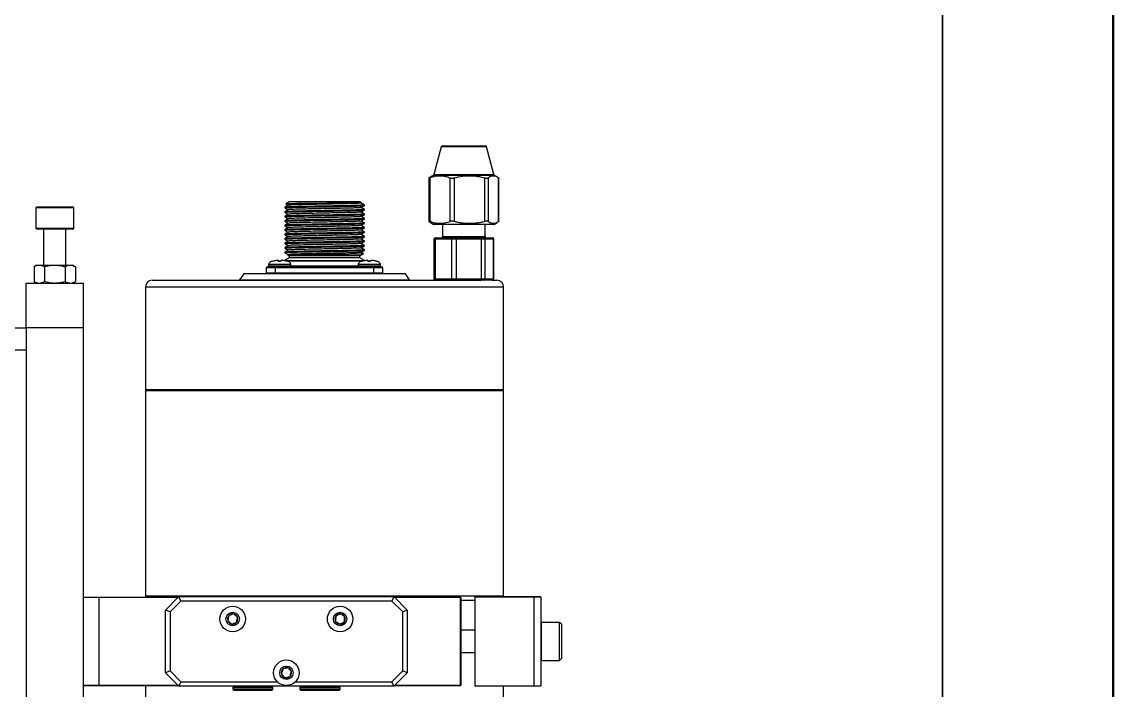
# Model space of a CAD drawing. Header units: millimetres. Extents: x 0 to 279, y 0 to 216.
# Drawn here: x 238.77 to 279.4, y 99.86 to 124.72 of the extents above; entities that cross this region are included whole.
import ezdxf

# ---------------------------------------------------------------- set-up
doc = ezdxf.new("R2010")
doc.units = ezdxf.units.MM
doc.layers.add('PAGE_BORDER', color=7, linetype='Continuous')

msp = doc.modelspace()

# ---------------------------------------------------------------- linework, layer by layer
at = {"color": 7, "linetype": 'Continuous', "lineweight": 50}
msp.add_line((279.4, 0), (279.4, 215.9), dxfattribs=at)
at = {"color": 7, "linetype": 'Continuous', "lineweight": 25}
for p, q in [((254.384, 120.067), (254.109, 119.041)), ((254.433, 120.104), (256.022, 120.104)), ((256.346, 119.041), (256.071, 120.067)), ((253.925, 118.908), (253.925, 117.299)), ((253.965, 118.918), (253.965, 117.29)), ((254.086, 119.01), (253.989, 118.955)), ((254.714, 117.29), (254.714, 118.918)), ((254.871, 118.918), (254.871, 117.29)), ((256.006, 117.29), (256.006, 118.918)), ((256.133, 118.918), (256.133, 117.29)), ((256.466, 118.955), (256.369, 119.01)), ((256.52, 117.29), (256.52, 118.918)), ((256.53, 117.299), (256.53, 118.908)), ((239.33, 117.837), (239.288, 117.795)), ((239.33, 117.837), (239.536, 117.837)), ((239.536, 117.837), (240.662, 117.837)), ((240.705, 117.795), (240.662, 117.837)), ((248.725, 118.021), (248.601, 117.949)), ((251.359, 118.021), (248.725, 118.021)), ((251.412, 117.99), (251.359, 118.021)), ((251.525, 117.885), (251.525, 117.925)), ((239.288, 117.795), (239.288, 117.047)), ((239.507, 117.795), (239.288, 117.795)), ((240.705, 117.795), (239.507, 117.795)), ((240.705, 117.047), (240.705, 117.795)), ((248.559, 117.822), (248.559, 117.802)), ((248.559, 117.655), (248.559, 117.635)), ((248.559, 117.489), (248.559, 117.469)), ((251.525, 117.719), (251.525, 117.739)), ((251.525, 117.552), (251.525, 117.572)), ((239.288, 117.047), (239.33, 117.004)), ((239.288, 117.047), (239.507, 117.047)), ((239.507, 117.047), (240.705, 117.047)), ((240.662, 117.004), (240.705, 117.047)), ((248.559, 117.322), (248.559, 117.302)), ((248.559, 117.155), (248.559, 117.135)), ((251.525, 117.385), (251.525, 117.405)), ((251.525, 117.219), (251.525, 117.239)), ((251.525, 117.052), (251.525, 117.072)), ((253.935, 117.29), (253.991, 117.254)), ((253.989, 117.254), (254.104, 117.187)), ((256.286, 117.187), (254.104, 117.187)), ((254.436, 117.187), (254.436, 116.737)), ((256.019, 116.737), (256.019, 117.187)), ((256.351, 117.187), (256.286, 117.187)), ((256.351, 117.187), (256.466, 117.254)), ((239.536, 117.004), (239.33, 117.004)), ((240.662, 117.004), (239.536, 117.004)), ((239.58, 117.004), (239.58, 115.671)), ((240.413, 115.671), (240.413, 117.004)), ((248.559, 116.989), (248.559, 116.969)), ((248.559, 116.822), (248.559, 116.802)), ((248.559, 116.655), (248.559, 116.635)), ((251.525, 116.885), (251.525, 116.905)), ((251.525, 116.719), (251.525, 116.739)), ((254.114, 116.637), (254.114, 115.154)), ((254.778, 116.637), (254.154, 116.637)), ((254.154, 116.637), (254.154, 115.154)), ((254.164, 116.687), (254.192, 116.687)), ((254.192, 116.687), (254.816, 116.687)), ((254.935, 116.637), (254.778, 116.637)), ((254.778, 115.154), (254.778, 116.637)), ((254.816, 116.687), (254.926, 116.687)), ((254.926, 116.687), (255.872, 116.687)), ((255.881, 116.637), (254.935, 116.637)), ((254.935, 116.637), (254.935, 115.154)), ((255.872, 116.687), (255.961, 116.687)), ((255.881, 115.154), (255.881, 116.637)), ((256.008, 116.637), (255.881, 116.637)), ((255.961, 116.687), (256.284, 116.687)), ((256.008, 116.637), (256.008, 115.154)), ((256.331, 116.637), (256.008, 116.637)), ((256.284, 116.687), (256.291, 116.687)), ((256.331, 115.154), (256.331, 116.637)), ((256.341, 115.154), (256.341, 116.637)), ((248.559, 116.489), (248.559, 116.469)), ((248.559, 116.322), (248.559, 116.302)), ((251.525, 116.552), (251.525, 116.572)), ((251.525, 116.385), (251.525, 116.405)), ((251.525, 116.219), (251.525, 116.239)), ((248.11, 115.82), (248.11, 115.82)), ((248.316, 115.82), (248.316, 115.853)), ((248.318, 115.82), (248.318, 115.853)), ((248.32, 115.82), (248.375, 115.821)), ((248.559, 116.155), (248.559, 116.117)), ((248.725, 115.937), (248.559, 115.841)), ((248.673, 116.051), (248.725, 116.021)), ((248.725, 116.021), (248.725, 115.937)), ((251.359, 116.021), (248.725, 116.021)), ((251.359, 115.937), (248.725, 115.937)), ((251.359, 116.021), (251.486, 116.094)), ((251.359, 115.937), (251.359, 116.021)), ((251.525, 115.841), (251.359, 115.937)), ((251.443, 115.82), (251.444, 115.82)), ((251.65, 115.82), (251.65, 115.853)), ((251.651, 115.82), (251.651, 115.853)), ((251.654, 115.82), (251.709, 115.821)), ((239.33, 115.671), (239.226, 115.611)), ((239.226, 115.611), (239.226, 115.064)), ((239.33, 115.671), (239.419, 115.671)), ((239.419, 115.671), (239.996, 115.671)), ((239.611, 115.611), (239.611, 115.064)), ((239.996, 115.671), (240.574, 115.671)), ((240.381, 115.611), (240.381, 115.064)), ((240.574, 115.671), (240.663, 115.671)), ((240.766, 115.611), (240.663, 115.671)), ((240.766, 115.611), (240.766, 115.064)), ((248.209, 115.571), (247.875, 115.571)), ((247.875, 115.387), (247.875, 115.571)), ((247.875, 115.387), (248.209, 115.387)), ((247.909, 115.604), (248.209, 115.604)), ((247.959, 115.696), (247.959, 115.637)), ((248.209, 115.571), (248.209, 115.604)), ((248.209, 115.604), (251.875, 115.604)), ((251.875, 115.571), (248.209, 115.571)), ((248.209, 115.387), (248.209, 115.571)), ((248.209, 115.387), (251.875, 115.387)), ((248.209, 115.354), (248.209, 115.387)), ((248.792, 115.637), (248.792, 115.696)), ((251.292, 115.696), (251.292, 115.637)), ((251.875, 115.571), (251.875, 115.604)), ((251.875, 115.604), (252.175, 115.604)), ((251.875, 115.387), (251.875, 115.571)), ((252.209, 115.571), (251.875, 115.571)), ((251.875, 115.387), (252.209, 115.387)), ((251.875, 115.354), (251.875, 115.387)), ((252.125, 115.637), (252.125, 115.696)), ((252.209, 115.387), (252.209, 115.571)), ((238.938, 115.004), (241.055, 115.004)), ((238.938, 113.337), (238.938, 115.004)), ((239.226, 115.064), (239.33, 115.004)), ((240.663, 115.004), (240.766, 115.064)), ((241.055, 115.004), (241.055, 113.337)), ((243.625, 115.104), (255.872, 115.104)), ((247.032, 115.34), (246.877, 115.118)), ((247.059, 115.354), (253.025, 115.354)), ((253.207, 115.118), (253.052, 115.34)), ((254.154, 115.154), (254.778, 115.154)), ((254.778, 115.154), (254.935, 115.154)), ((254.935, 115.154), (255.881, 115.154)), ((255.872, 115.104), (255.872, 115.104)), ((255.961, 115.104), (255.872, 115.104)), ((255.881, 115.154), (256.008, 115.154)), ((256.284, 115.104), (255.961, 115.104)), ((256.008, 115.154), (256.331, 115.154)), ((256.291, 115.104), (256.284, 115.104)), ((256.291, 115.104), (256.459, 115.104)), ((243.375, 114.854), (243.375, 111.046)), ((256.709, 111.046), (256.709, 114.854)), ((236.821, 113.337), (238.938, 113.337)), ((241.055, 113.337), (238.938, 113.337)), ((238.938, 113.337), (238.938, 88.194)), ((241.055, 113.337), (241.055, 88.194)), ((238.938, 112.504), (236.821, 112.504)), ((243.375, 111.046), (243.4, 111.021)), ((243.375, 111.046), (256.709, 111.046)), ((243.4, 111.021), (243.375, 110.996)), ((243.375, 110.996), (243.375, 103.354)), ((256.709, 110.996), (243.375, 110.996)), ((243.4, 111.021), (256.684, 111.021)), ((256.684, 111.021), (256.709, 111.046)), ((256.709, 110.996), (256.684, 111.021)), ((256.709, 103.354), (256.709, 110.996)), ((241.055, 103.304), (241.071, 103.321)), ((241.638, 103.304), (241.055, 103.304)), ((241.071, 103.321), (241.638, 103.321)), ((241.638, 103.321), (241.638, 103.304)), ((241.638, 103.321), (244.605, 103.321)), ((244.588, 103.304), (241.638, 103.304)), ((241.638, 103.304), (241.638, 100.037)), ((243.374, 103.354), (243.374, 103.321)), ((256.71, 103.354), (243.374, 103.354)), ((244.121, 102.837), (244.621, 103.337)), ((244.69, 103.171), (244.621, 103.337)), ((244.621, 103.337), (252.621, 103.337)), ((252.621, 103.337), (252.552, 103.171)), ((252.621, 103.337), (253.121, 102.837)), ((252.638, 103.321), (255.096, 103.321)), ((255.096, 103.304), (252.655, 103.304)), ((255.096, 103.321), (255.096, 103.304)), ((255.113, 103.304), (255.096, 103.321)), ((255.096, 100.037), (255.096, 103.304)), ((255.113, 103.304), (255.096, 103.304)), ((255.113, 103.304), (255.113, 100.037)), ((255.638, 103.321), (255.655, 103.337)), ((257.846, 103.321), (255.638, 103.321)), ((255.638, 103.321), (255.638, 100.021)), ((255.655, 103.337), (257.846, 103.337)), ((256.71, 103.337), (256.71, 103.354)), ((257.846, 103.321), (257.846, 103.337)), ((257.846, 103.337), (258.08, 103.337)), ((257.846, 100.021), (257.846, 103.321)), ((258.096, 103.321), (257.846, 103.321)), ((258.096, 103.321), (258.08, 103.337)), ((258.096, 103.321), (258.096, 100.021)), ((244.121, 100.504), (244.121, 102.837)), ((244.288, 102.768), (244.121, 102.837)), ((244.69, 103.171), (244.288, 102.768)), ((252.552, 103.171), (244.69, 103.171)), ((252.955, 102.768), (252.552, 103.171)), ((253.121, 102.837), (252.955, 102.768)), ((253.121, 102.837), (253.121, 100.504)), ((255.638, 103.187), (255.113, 103.187)), ((244.288, 102.768), (244.288, 100.573)), ((252.955, 100.573), (252.955, 102.768)), ((255.638, 102.087), (255.113, 102.087)), ((258.1, 102.379), (258.096, 102.375)), ((258.792, 102.379), (258.1, 102.379)), ((258.1, 102.379), (258.1, 100.962)), ((258.863, 102.308), (258.792, 102.379)), ((258.792, 100.962), (258.792, 102.379)), ((258.863, 102.308), (258.863, 101.033)), ((255.113, 101.254), (255.638, 101.254)), ((258.096, 100.967), (258.1, 100.962)), ((258.1, 100.962), (258.792, 100.962)), ((258.792, 100.962), (258.863, 101.033)), ((244.288, 100.573), (244.121, 100.504)), ((244.621, 100.004), (244.121, 100.504)), ((244.288, 100.573), (244.69, 100.171)), ((252.552, 100.171), (252.955, 100.573)), ((253.121, 100.504), (252.621, 100.004)), ((253.121, 100.504), (252.955, 100.573)), ((241.071, 100.021), (241.055, 100.037)), ((241.055, 100.037), (241.638, 100.037)), ((241.638, 100.021), (241.071, 100.021)), ((241.638, 100.037), (244.588, 100.037)), ((241.638, 100.037), (241.638, 100.021)), ((244.605, 100.021), (241.638, 100.021)), ((243.375, 100.021), (243.375, 86.654)), ((244.69, 100.171), (244.621, 100.004)), ((252.621, 100.004), (244.621, 100.004)), ((244.69, 100.171), (248.283, 100.171)), ((246.621, 99.956), (246.621, 99.898)), ((247.656, 100), (247.656, 100.004)), ((248.121, 99.898), (248.121, 99.956)), ((248.96, 100.171), (252.552, 100.171)), ((249.121, 99.956), (249.121, 99.898)), ((250.156, 100), (250.156, 100.004)), ((250.621, 99.898), (250.621, 99.956)), ((252.621, 100.004), (252.552, 100.171)), ((255.096, 100.021), (252.638, 100.021)), ((252.655, 100.037), (255.096, 100.037)), ((255.096, 100.037), (255.096, 100.021)), ((255.113, 100.037), (255.096, 100.021)), ((255.113, 100.037), (255.096, 100.037)), ((255.638, 100.021), (257.846, 100.021)), ((255.638, 100.021), (255.655, 100.004)), ((257.846, 100.004), (255.655, 100.004)), ((256.709, 86.671), (256.709, 100.004)), ((257.846, 100.021), (257.846, 100.004)), ((257.846, 100.021), (258.096, 100.021)), ((258.08, 100.004), (257.846, 100.004)), ((258.096, 100.021), (258.08, 100.004))]:
    msp.add_line(p, q, dxfattribs=at)
at = {"color": 8, "linetype": 'Continuous', "lineweight": 25}
for p, q in [((256.071, 120.067), (254.384, 120.067)), ((256.303, 119.01), (254.086, 119.01)), ((254.109, 119.041), (256.281, 119.041)), ((256.281, 119.041), (256.346, 119.041)), ((256.369, 119.01), (256.303, 119.01)), ((254.154, 116.637), (254.114, 116.637)), ((254.436, 116.737), (255.973, 116.737)), ((255.973, 116.737), (256.019, 116.737)), ((256.341, 116.637), (256.331, 116.637)), ((248.622, 115.841), (250.042, 115.841)), ((250.042, 115.812), (248.622, 115.812)), ((250.042, 115.841), (251.461, 115.841)), ((251.437, 115.812), (250.042, 115.812)), ((247.959, 115.637), (248.792, 115.637)), ((248.792, 115.637), (250.042, 115.637)), ((250.042, 115.637), (251.292, 115.637)), ((251.292, 115.637), (252.125, 115.637)), ((246.877, 115.118), (253.207, 115.118)), ((253.052, 115.34), (247.032, 115.34)), ((254.114, 115.154), (254.154, 115.154)), ((256.331, 115.154), (256.341, 115.154)), ((256.709, 114.854), (243.375, 114.854)), ((247.371, 99.956), (246.621, 99.956)), ((248.121, 99.956), (247.371, 99.956)), ((249.871, 99.956), (249.121, 99.956)), ((250.621, 99.956), (249.871, 99.956)), ((247.371, 99.898), (246.621, 99.898)), ((248.121, 99.898), (247.371, 99.898)), ((249.871, 99.898), (249.121, 99.898)), ((250.621, 99.898), (249.871, 99.898))]:
    msp.add_line(p, q, dxfattribs=at)
at = {"color": 7, "linetype": 'Continuous', "lineweight": 25}
for centre, radius in [((246.621, 102.504), 0.475), ((250.621, 102.504), 0.475), ((246.621, 102.504), 0.25), ((250.621, 102.504), 0.25), ((248.621, 100.504), 0.475), ((248.621, 100.504), 0.25)]:
    msp.add_circle(centre, radius, dxfattribs=at)
for centre, radius, start, end in [((254.433, 120.054), 0.05, 90, 165), ((256.022, 120.054), 0.05, 15, 90), ((254.061, 119.054), 0.05, 300, 345), ((256.394, 119.054), 0.05, 195, 240), ((254.164, 116.637), 0.05, 90, 180), ((254.199, 116.643), 0.0453, 98.7673, 186.6641), ((254.386, 116.737), 0.05, 270, 0), ((254.823, 116.643), 0.0453, 98.7673, 186.6641), ((254.859, 116.649), 0.0769, 350.951, 29.5441), ((255.806, 116.649), 0.0769, 350.951, 29.5441), ((255.96, 116.639), 0.0486, 358.3446, 88.243), ((256.069, 116.737), 0.05, 180, 270), ((256.282, 116.639), 0.0486, 358.3446, 88.243), ((256.291, 116.637), 0.05, 0, 90), ((247.909, 115.571), 0.0333, 90, 180), ((247.909, 115.387), 0.0333, 180, 270), ((247.992, 115.637), 0.0333, 180, 270), ((248.759, 115.637), 0.0333, 270, 0), ((251.325, 115.637), 0.0333, 180, 270), ((252.092, 115.637), 0.0333, 270, 0), ((252.175, 115.571), 0.0333, 0, 90), ((252.175, 115.387), 0.0333, 270, 0), ((243.625, 114.854), 0.25, 90, 180), ((246.85, 115.137), 0.0333, 270, 325), ((247.059, 115.321), 0.0333, 90, 145), ((253.025, 115.321), 0.0333, 35, 90), ((253.234, 115.137), 0.0333, 215, 270), ((254.164, 115.154), 0.05, 180, 270), ((254.199, 115.149), 0.0453, 173.3359, 261.2327), ((254.823, 115.149), 0.0453, 173.3359, 261.2327), ((254.859, 115.142), 0.0769, 330.4559, 9.049), ((255.806, 115.142), 0.0769, 330.4559, 9.049), ((255.96, 115.153), 0.0486, 271.757, 1.6554), ((256.282, 115.153), 0.0486, 271.757, 1.6554), ((256.291, 115.154), 0.05, 270, 0), ((256.459, 114.854), 0.25, 0, 90), ((246.621, 102.504), 0.192, 139.5814, 199.5814), ((246.621, 102.504), 0.192, 199.5814, 259.5814), ((246.621, 102.504), 0.192, 79.5814, 139.5814), ((246.621, 102.504), 0.192, 19.5814, 79.5814), ((246.621, 102.504), 0.192, 319.5814, 19.5814), ((250.621, 102.504), 0.192, 148.7043, 208.7043), ((250.621, 102.504), 0.192, 208.7043, 268.7043), ((250.621, 102.504), 0.192, 88.7043, 148.7043), ((250.621, 102.504), 0.192, 268.7043, 328.7043), ((250.621, 102.504), 0.192, 28.7043, 88.7043), ((250.621, 102.504), 0.192, 328.7043, 28.7043), ((246.621, 102.504), 0.192, 259.5814, 319.5814), ((248.621, 100.504), 0.192, 132.266, 192.266), ((248.621, 100.504), 0.192, 192.266, 252.266), ((248.621, 100.504), 0.192, 72.266, 132.266), ((248.621, 100.504), 0.192, 252.266, 312.266), ((248.621, 100.504), 0.192, 12.266, 72.266), ((248.621, 100.504), 0.192, 312.266, 12.266), ((246.663, 99.956), 0.0417, 90, 180), ((248.08, 99.956), 0.0417, 0, 90), ((249.163, 99.956), 0.0417, 90, 180), ((250.58, 99.956), 0.0417, 0, 90), ((246.663, 99.898), 0.0417, 180, 270), ((248.08, 99.898), 0.0417, 270, 0), ((249.163, 99.898), 0.0417, 180, 270), ((250.58, 99.898), 0.0417, 270, 0)]:
    msp.add_arc(centre, radius, start, end, dxfattribs=at)
for points, knots in [([(253.935, 118.918), (253.931, 118.914), (253.922, 118.907), (253.929, 118.906), (253.946, 118.911), (253.96, 118.916), (253.965, 118.918)], [0, 0, 0, 0, 0.293122, 0.586708, 0.872149, 1, 1, 1, 1]), ([(253.991, 118.955), (253.984, 118.951), (253.965, 118.94), (253.946, 118.926), (253.935, 118.918)], [0, 0, 0, 0, 0.400469, 1, 1, 1, 1]), ([(253.965, 118.918), (253.998, 118.93), (254.064, 118.955), (254.164, 118.98), (254.267, 118.995), (254.364, 118.997), (254.456, 118.989), (254.543, 118.973), (254.628, 118.95), (254.685, 118.929), (254.714, 118.918)], [0, 0, 0, 0, 0.1337907, 0.2680476, 0.4041181, 0.5409812, 0.6547168, 0.7689082, 0.8842959, 1, 1, 1, 1]), ([(254.714, 118.918), (254.719, 118.916), (254.731, 118.912), (254.751, 118.908), (254.774, 118.906), (254.799, 118.907), (254.824, 118.909), (254.848, 118.912), (254.863, 118.916), (254.871, 118.918)], [0, 0, 0, 0, 0.144611, 0.293223, 0.437895, 0.587008, 0.727792, 0.872544, 1, 1, 1, 1]), ([(254.871, 118.918), (254.971, 118.941), (255.173, 118.987), (255.469, 119.002), (255.749, 118.978), (255.92, 118.938), (256.006, 118.918)], [0, 0, 0, 0, 0.268062, 0.540933, 0.7688651, 1, 1, 1, 1]), ([(256.006, 118.918), (256.023, 118.914), (256.055, 118.907), (256.097, 118.906), (256.122, 118.911), (256.13, 118.916), (256.133, 118.918)], [0, 0, 0, 0, 0.293122, 0.586708, 0.872149, 1, 1, 1, 1]), ([(256.133, 118.918), (256.155, 118.934), (256.2, 118.965), (256.284, 118.998), (256.385, 118.998), (256.469, 118.956), (256.513, 118.923), (256.52, 118.918)], [0, 0, 0, 0, 0.1756211, 0.3523901, 0.6455272, 0.9465804, 1, 1, 1, 1]), ([(256.52, 118.918), (256.526, 118.914), (256.532, 118.909), (256.529, 118.908), (256.529, 118.908)], [0, 0, 0, 0, 0.8946671, 1, 1, 1, 1]), ([(248.686, 117.896), (248.665, 117.884), (248.623, 117.859), (248.581, 117.835), (248.559, 117.823)], [0, 0, 0, 0, 0.499986, 1, 1, 1, 1]), ([(248.566, 117.802), (248.573, 117.804), (248.589, 117.809), (248.779, 117.817), (249.084, 117.825), (249.48, 117.834), (249.928, 117.842), (250.388, 117.85), (250.813, 117.858), (251.17, 117.866), (251.413, 117.874), (251.53, 117.881), (251.514, 117.884), (251.51, 117.885)], [0, 0, 0, 0, 0.08495, 0.18365, 0.280191, 0.378421, 0.476466, 0.573133, 0.671855, 0.768602, 0.866543, 0.964855, 1, 1, 1, 1]), ([(251.51, 117.905), (251.51, 117.904), (251.512, 117.899), (251.359, 117.892), (251.082, 117.884), (250.702, 117.876), (250.263, 117.867), (249.802, 117.86), (249.365, 117.851), (248.989, 117.843), (248.717, 117.835), (248.569, 117.828), (248.573, 117.824), (248.575, 117.822)], [0, 0, 0, 0, 0.061977, 0.160647, 0.257696, 0.355277, 0.453783, 0.550202, 0.64876, 0.74621, 0.843384, 0.942025, 1, 1, 1, 1]), ([(251.411, 117.988), (251.413, 117.988), (251.419, 117.987), (251.393, 117.985), (251.331, 117.983), (251.229, 117.981), (251.094, 117.979), (250.929, 117.977), (250.737, 117.974), (250.526, 117.972), (250.299, 117.97), (250.064, 117.968), (249.827, 117.965), (249.595, 117.963), (249.373, 117.961), (249.17, 117.959), (248.99, 117.957), (248.839, 117.954), (248.72, 117.952), (248.64, 117.95), (248.6, 117.948), (248.602, 117.947), (248.602, 117.947)], [0, 0, 0, 0, 0.0140658, 0.0667484, 0.1183953, 0.1715248, 0.223423, 0.2768208, 0.3289115, 0.3824836, 0.4350596, 0.4891603, 0.5417331, 0.5957917, 0.6490135, 0.7037768, 0.7570303, 0.8118064, 0.8654678, 0.9206691, 0.9746002, 1, 1, 1, 1]), ([(248.601, 117.944), (248.608, 117.94), (248.636, 117.924), (248.664, 117.907), (248.685, 117.895)], [0, 0, 0, 0, 0.264498, 1, 1, 1, 1]), ([(251.386, 117.979), (251.387, 117.978), (251.39, 117.973), (251.246, 117.965), (250.992, 117.957), (250.645, 117.949), (250.243, 117.941), (249.821, 117.933), (249.422, 117.924), (249.078, 117.916), (248.83, 117.908), (248.698, 117.901), (248.701, 117.897), (248.702, 117.896)], [0, 0, 0, 0, 0.072626, 0.171286, 0.268324, 0.365895, 0.464391, 0.560799, 0.659347, 0.756786, 0.85395, 0.952581, 1, 1, 1, 1]), ([(251.525, 117.906), (251.504, 117.918), (251.461, 117.943), (251.419, 117.967), (251.398, 117.979)], [0, 0, 0, 0, 0.500014, 1, 1, 1, 1]), ([(251.398, 117.811), (251.419, 117.823), (251.461, 117.848), (251.504, 117.872), (251.525, 117.885)], [0, 0, 0, 0, 0.499987, 1, 1, 1, 1]), ([(248.559, 117.801), (248.581, 117.789), (248.622, 117.765), (248.664, 117.741), (248.685, 117.729)], [0, 0, 0, 0, 0.505651, 1, 1, 1, 1]), ([(248.686, 117.729), (248.665, 117.717), (248.623, 117.693), (248.581, 117.668), (248.559, 117.656)], [0, 0, 0, 0, 0.499986, 1, 1, 1, 1]), ([(248.559, 117.635), (248.581, 117.622), (248.622, 117.598), (248.664, 117.574), (248.685, 117.562)], [0, 0, 0, 0, 0.505651, 1, 1, 1, 1]), ([(248.686, 117.563), (248.665, 117.551), (248.623, 117.526), (248.581, 117.502), (248.559, 117.489)], [0, 0, 0, 0, 0.4999855, 1, 1, 1, 1]), ([(248.559, 117.468), (248.581, 117.456), (248.622, 117.431), (248.664, 117.407), (248.685, 117.395)], [0, 0, 0, 0, 0.505651, 1, 1, 1, 1]), ([(248.566, 117.635), (248.573, 117.638), (248.589, 117.643), (248.779, 117.651), (249.084, 117.658), (249.48, 117.667), (249.928, 117.675), (250.388, 117.683), (250.813, 117.691), (251.17, 117.699), (251.413, 117.707), (251.53, 117.714), (251.514, 117.718), (251.51, 117.719)], [0, 0, 0, 0, 0.08495, 0.18365, 0.280191, 0.378421, 0.476466, 0.573133, 0.671855, 0.768602, 0.866543, 0.964855, 1, 1, 1, 1]), ([(248.566, 117.469), (248.573, 117.471), (248.589, 117.476), (248.779, 117.484), (249.084, 117.492), (249.48, 117.5), (249.928, 117.508), (250.388, 117.516), (250.813, 117.525), (251.17, 117.533), (251.413, 117.541), (251.53, 117.547), (251.514, 117.551), (251.51, 117.552)], [0, 0, 0, 0, 0.08495, 0.18365, 0.280191, 0.378421, 0.476466, 0.573133, 0.671855, 0.768602, 0.866543, 0.964855, 1, 1, 1, 1]), ([(251.51, 117.739), (251.51, 117.737), (251.512, 117.733), (251.359, 117.725), (251.082, 117.717), (250.702, 117.709), (250.263, 117.701), (249.802, 117.693), (249.365, 117.685), (248.989, 117.676), (248.717, 117.669), (248.569, 117.661), (248.573, 117.657), (248.575, 117.655)], [0, 0, 0, 0, 0.061977, 0.160647, 0.257696, 0.355277, 0.453783, 0.550202, 0.64876, 0.74621, 0.843384, 0.942025, 1, 1, 1, 1]), ([(251.51, 117.572), (251.51, 117.57), (251.512, 117.566), (251.359, 117.559), (251.082, 117.551), (250.702, 117.543), (250.263, 117.534), (249.802, 117.526), (249.365, 117.518), (248.989, 117.51), (248.717, 117.502), (248.569, 117.494), (248.573, 117.49), (248.575, 117.489)], [0, 0, 0, 0, 0.061977, 0.160647, 0.257696, 0.355277, 0.453783, 0.550202, 0.64876, 0.74621, 0.843384, 0.942025, 1, 1, 1, 1]), ([(251.382, 117.811), (251.382, 117.81), (251.383, 117.806), (251.245, 117.798), (250.992, 117.791), (250.645, 117.782), (250.243, 117.774), (249.821, 117.766), (249.422, 117.758), (249.078, 117.75), (248.83, 117.742), (248.698, 117.735), (248.701, 117.731), (248.702, 117.73)], [0, 0, 0, 0, 0.053131, 0.153865, 0.252943, 0.352565, 0.453131, 0.551567, 0.652186, 0.751674, 0.85088, 0.951584, 1, 1, 1, 1]), ([(251.382, 117.644), (251.382, 117.643), (251.383, 117.639), (251.245, 117.632), (250.992, 117.624), (250.645, 117.616), (250.243, 117.607), (249.821, 117.6), (249.422, 117.591), (249.078, 117.583), (248.83, 117.575), (248.698, 117.568), (248.701, 117.564), (248.702, 117.563)], [0, 0, 0, 0, 0.053131, 0.153865, 0.252943, 0.352565, 0.453131, 0.551567, 0.652186, 0.751674, 0.85088, 0.951584, 1, 1, 1, 1]), ([(251.382, 117.478), (251.382, 117.476), (251.383, 117.472), (251.245, 117.465), (250.992, 117.457), (250.645, 117.449), (250.243, 117.441), (249.821, 117.433), (249.422, 117.424), (249.078, 117.416), (248.83, 117.408), (248.698, 117.401), (248.701, 117.397), (248.702, 117.396)], [0, 0, 0, 0, 0.053131, 0.153865, 0.252943, 0.352565, 0.453131, 0.551567, 0.652186, 0.751674, 0.85088, 0.951584, 1, 1, 1, 1]), ([(251.398, 117.645), (251.419, 117.657), (251.461, 117.681), (251.504, 117.706), (251.525, 117.718)], [0, 0, 0, 0, 0.499987, 1, 1, 1, 1]), ([(251.398, 117.478), (251.419, 117.49), (251.461, 117.515), (251.504, 117.539), (251.525, 117.551)], [0, 0, 0, 0, 0.499987, 1, 1, 1, 1]), ([(251.525, 117.739), (251.504, 117.752), (251.462, 117.776), (251.42, 117.8), (251.399, 117.812)], [0, 0, 0, 0, 0.505638, 1, 1, 1, 1]), ([(251.525, 117.573), (251.504, 117.585), (251.462, 117.609), (251.42, 117.633), (251.399, 117.645)], [0, 0, 0, 0, 0.505638, 1, 1, 1, 1]), ([(251.525, 117.406), (251.504, 117.418), (251.462, 117.443), (251.42, 117.467), (251.399, 117.479)], [0, 0, 0, 0, 0.505638, 1, 1, 1, 1]), ([(248.686, 117.396), (248.665, 117.384), (248.623, 117.359), (248.581, 117.335), (248.559, 117.323)], [0, 0, 0, 0, 0.499986, 1, 1, 1, 1]), ([(248.559, 117.301), (248.581, 117.289), (248.622, 117.265), (248.664, 117.241), (248.685, 117.229)], [0, 0, 0, 0, 0.5056507, 1, 1, 1, 1]), ([(248.686, 117.229), (248.665, 117.217), (248.623, 117.193), (248.581, 117.168), (248.559, 117.156)], [0, 0, 0, 0, 0.4999855, 1, 1, 1, 1]), ([(248.559, 117.135), (248.581, 117.122), (248.622, 117.098), (248.664, 117.074), (248.685, 117.062)], [0, 0, 0, 0, 0.505651, 1, 1, 1, 1]), ([(248.686, 117.063), (248.665, 117.051), (248.623, 117.026), (248.581, 117.002), (248.559, 116.989)], [0, 0, 0, 0, 0.4999855, 1, 1, 1, 1]), ([(248.566, 117.302), (248.573, 117.304), (248.589, 117.309), (248.779, 117.317), (249.084, 117.325), (249.48, 117.334), (249.928, 117.342), (250.388, 117.35), (250.813, 117.358), (251.17, 117.366), (251.413, 117.374), (251.53, 117.381), (251.514, 117.384), (251.51, 117.385)], [0, 0, 0, 0, 0.0849505, 0.1836503, 0.2801911, 0.378421, 0.4764656, 0.5731327, 0.6718549, 0.7686022, 0.8665434, 0.964855, 1, 1, 1, 1]), ([(248.566, 117.135), (248.573, 117.138), (248.589, 117.143), (248.779, 117.151), (249.084, 117.158), (249.48, 117.167), (249.928, 117.175), (250.388, 117.183), (250.813, 117.191), (251.17, 117.199), (251.413, 117.207), (251.53, 117.214), (251.514, 117.218), (251.51, 117.219)], [0, 0, 0, 0, 0.08495, 0.18365, 0.280191, 0.378421, 0.476466, 0.573133, 0.671855, 0.768602, 0.866543, 0.964855, 1, 1, 1, 1]), ([(248.566, 116.969), (248.573, 116.971), (248.589, 116.976), (248.779, 116.984), (249.084, 116.992), (249.48, 117), (249.928, 117.008), (250.388, 117.016), (250.813, 117.025), (251.17, 117.033), (251.413, 117.041), (251.53, 117.047), (251.514, 117.051), (251.51, 117.052)], [0, 0, 0, 0, 0.08495, 0.18365, 0.280191, 0.378421, 0.476466, 0.573133, 0.671855, 0.768602, 0.866543, 0.964855, 1, 1, 1, 1]), ([(251.51, 117.405), (251.51, 117.404), (251.512, 117.399), (251.359, 117.392), (251.082, 117.384), (250.702, 117.376), (250.263, 117.367), (249.802, 117.36), (249.365, 117.351), (248.989, 117.343), (248.717, 117.335), (248.569, 117.328), (248.573, 117.324), (248.575, 117.322)], [0, 0, 0, 0, 0.061977, 0.160647, 0.257696, 0.355277, 0.453783, 0.550202, 0.64876, 0.74621, 0.843384, 0.942025, 1, 1, 1, 1]), ([(251.51, 117.239), (251.51, 117.237), (251.512, 117.233), (251.359, 117.225), (251.082, 117.217), (250.702, 117.209), (250.263, 117.201), (249.802, 117.193), (249.365, 117.185), (248.989, 117.176), (248.717, 117.169), (248.569, 117.161), (248.573, 117.157), (248.575, 117.155)], [0, 0, 0, 0, 0.061977, 0.160647, 0.257696, 0.355277, 0.453783, 0.550202, 0.64876, 0.74621, 0.843384, 0.942025, 1, 1, 1, 1]), ([(251.51, 117.072), (251.51, 117.07), (251.512, 117.066), (251.359, 117.059), (251.082, 117.051), (250.702, 117.043), (250.263, 117.034), (249.802, 117.026), (249.365, 117.018), (248.989, 117.01), (248.717, 117.002), (248.569, 116.994), (248.573, 116.99), (248.575, 116.989)], [0, 0, 0, 0, 0.061977, 0.160647, 0.257696, 0.355277, 0.453783, 0.550202, 0.64876, 0.74621, 0.843384, 0.942025, 1, 1, 1, 1]), ([(251.382, 117.311), (251.382, 117.31), (251.383, 117.306), (251.245, 117.298), (250.992, 117.291), (250.645, 117.282), (250.243, 117.274), (249.821, 117.266), (249.422, 117.258), (249.078, 117.25), (248.83, 117.242), (248.698, 117.235), (248.701, 117.231), (248.702, 117.23)], [0, 0, 0, 0, 0.053131, 0.153865, 0.252943, 0.352565, 0.453131, 0.551567, 0.652186, 0.751674, 0.85088, 0.951584, 1, 1, 1, 1]), ([(251.382, 117.144), (251.382, 117.143), (251.383, 117.139), (251.245, 117.132), (250.992, 117.124), (250.645, 117.116), (250.243, 117.107), (249.821, 117.1), (249.422, 117.091), (249.078, 117.083), (248.83, 117.075), (248.698, 117.068), (248.701, 117.064), (248.702, 117.063)], [0, 0, 0, 0, 0.053131, 0.153865, 0.252943, 0.352565, 0.453131, 0.551567, 0.652186, 0.751674, 0.85088, 0.951584, 1, 1, 1, 1]), ([(251.398, 117.311), (251.419, 117.323), (251.461, 117.348), (251.504, 117.372), (251.525, 117.385)], [0, 0, 0, 0, 0.499987, 1, 1, 1, 1]), ([(251.398, 117.145), (251.419, 117.157), (251.461, 117.181), (251.504, 117.206), (251.525, 117.218)], [0, 0, 0, 0, 0.499987, 1, 1, 1, 1]), ([(251.398, 116.978), (251.419, 116.99), (251.461, 117.015), (251.504, 117.039), (251.525, 117.051)], [0, 0, 0, 0, 0.499987, 1, 1, 1, 1]), ([(251.525, 117.239), (251.504, 117.252), (251.462, 117.276), (251.42, 117.3), (251.399, 117.312)], [0, 0, 0, 0, 0.505638, 1, 1, 1, 1]), ([(251.525, 117.073), (251.504, 117.085), (251.462, 117.109), (251.42, 117.133), (251.399, 117.145)], [0, 0, 0, 0, 0.505638, 1, 1, 1, 1]), ([(253.965, 117.29), (253.955, 117.294), (253.935, 117.301), (253.923, 117.302), (253.926, 117.298), (253.933, 117.292), (253.935, 117.29)], [0, 0, 0, 0, 0.293122, 0.586708, 0.872149, 1, 1, 1, 1]), ([(254.714, 117.29), (254.647, 117.267), (254.514, 117.221), (254.319, 117.206), (254.135, 117.23), (254.022, 117.27), (253.965, 117.29)], [0, 0, 0, 0, 0.268062, 0.540933, 0.768865, 1, 1, 1, 1]), ([(254.871, 117.29), (254.854, 117.294), (254.82, 117.301), (254.77, 117.302), (254.734, 117.298), (254.719, 117.292), (254.714, 117.29)], [0, 0, 0, 0, 0.293122, 0.586708, 0.872149, 1, 1, 1, 1]), ([(256.006, 117.29), (255.956, 117.278), (255.857, 117.254), (255.704, 117.228), (255.548, 117.213), (255.4, 117.211), (255.261, 117.219), (255.13, 117.235), (255, 117.258), (254.914, 117.28), (254.871, 117.29)], [0, 0, 0, 0, 0.133791, 0.268048, 0.404118, 0.540981, 0.654717, 0.768908, 0.884296, 1, 1, 1, 1]), ([(256.133, 117.29), (256.126, 117.294), (256.112, 117.301), (256.074, 117.302), (256.036, 117.298), (256.013, 117.292), (256.006, 117.29)], [0, 0, 0, 0, 0.293122, 0.586708, 0.872149, 1, 1, 1, 1]), ([(256.52, 117.29), (256.513, 117.285), (256.488, 117.266), (256.444, 117.24), (256.396, 117.221), (256.357, 117.214), (256.328, 117.212), (256.298, 117.213), (256.267, 117.219), (256.235, 117.23), (256.201, 117.246), (256.167, 117.266), (256.144, 117.282), (256.133, 117.29)], [0, 0, 0, 0, 0.053387, 0.199802, 0.346927, 0.421786, 0.496781, 0.572193, 0.647747, 0.735395, 0.823228, 0.911549, 1, 1, 1, 1]), ([(256.528, 117.299), (256.528, 117.298), (256.528, 117.297), (256.522, 117.292), (256.52, 117.29)], [0, 0, 0, 0, 0.610371, 1, 1, 1, 1]), ([(248.559, 116.968), (248.581, 116.956), (248.622, 116.931), (248.664, 116.907), (248.685, 116.895)], [0, 0, 0, 0, 0.5056507, 1, 1, 1, 1]), ([(248.686, 116.896), (248.665, 116.884), (248.623, 116.859), (248.581, 116.835), (248.559, 116.823)], [0, 0, 0, 0, 0.499986, 1, 1, 1, 1]), ([(248.559, 116.801), (248.581, 116.789), (248.622, 116.765), (248.664, 116.741), (248.685, 116.729)], [0, 0, 0, 0, 0.5056507, 1, 1, 1, 1]), ([(248.686, 116.729), (248.665, 116.717), (248.623, 116.693), (248.581, 116.668), (248.559, 116.656)], [0, 0, 0, 0, 0.4999855, 1, 1, 1, 1]), ([(248.559, 116.635), (248.581, 116.622), (248.622, 116.598), (248.664, 116.574), (248.685, 116.562)], [0, 0, 0, 0, 0.505651, 1, 1, 1, 1]), ([(248.566, 116.802), (248.573, 116.804), (248.589, 116.809), (248.779, 116.817), (249.084, 116.825), (249.48, 116.834), (249.928, 116.842), (250.388, 116.85), (250.813, 116.858), (251.17, 116.866), (251.413, 116.874), (251.53, 116.881), (251.514, 116.884), (251.51, 116.885)], [0, 0, 0, 0, 0.08495, 0.18365, 0.280191, 0.378421, 0.476466, 0.573133, 0.671855, 0.768602, 0.866543, 0.964855, 1, 1, 1, 1]), ([(248.566, 116.635), (248.573, 116.638), (248.589, 116.643), (248.779, 116.651), (249.084, 116.658), (249.48, 116.667), (249.928, 116.675), (250.388, 116.683), (250.813, 116.691), (251.17, 116.699), (251.413, 116.707), (251.53, 116.714), (251.514, 116.718), (251.51, 116.719)], [0, 0, 0, 0, 0.08495, 0.18365, 0.280191, 0.378421, 0.476466, 0.573133, 0.671855, 0.768602, 0.866543, 0.964855, 1, 1, 1, 1]), ([(251.51, 116.905), (251.51, 116.904), (251.512, 116.899), (251.359, 116.892), (251.082, 116.884), (250.702, 116.876), (250.263, 116.867), (249.802, 116.86), (249.365, 116.851), (248.989, 116.843), (248.717, 116.835), (248.569, 116.828), (248.573, 116.824), (248.575, 116.822)], [0, 0, 0, 0, 0.061977, 0.160647, 0.257696, 0.355277, 0.453783, 0.550202, 0.64876, 0.74621, 0.843384, 0.942025, 1, 1, 1, 1]), ([(251.51, 116.739), (251.51, 116.737), (251.512, 116.733), (251.359, 116.725), (251.082, 116.717), (250.702, 116.709), (250.263, 116.701), (249.802, 116.693), (249.365, 116.685), (248.989, 116.676), (248.717, 116.669), (248.569, 116.661), (248.573, 116.657), (248.575, 116.655)], [0, 0, 0, 0, 0.061977, 0.160647, 0.257696, 0.355277, 0.453783, 0.550202, 0.64876, 0.74621, 0.843384, 0.942025, 1, 1, 1, 1]), ([(251.382, 116.978), (251.382, 116.976), (251.383, 116.972), (251.245, 116.965), (250.992, 116.957), (250.645, 116.949), (250.243, 116.941), (249.821, 116.933), (249.422, 116.924), (249.078, 116.916), (248.83, 116.908), (248.698, 116.901), (248.701, 116.897), (248.702, 116.896)], [0, 0, 0, 0, 0.053131, 0.153865, 0.252943, 0.352565, 0.453131, 0.551567, 0.652186, 0.751674, 0.85088, 0.951584, 1, 1, 1, 1]), ([(251.382, 116.811), (251.382, 116.81), (251.383, 116.806), (251.245, 116.798), (250.992, 116.791), (250.645, 116.782), (250.243, 116.774), (249.821, 116.766), (249.422, 116.758), (249.078, 116.75), (248.83, 116.742), (248.698, 116.735), (248.701, 116.731), (248.702, 116.73)], [0, 0, 0, 0, 0.0531307, 0.1538647, 0.2529433, 0.3525653, 0.4531314, 0.5515667, 0.6521861, 0.7516737, 0.8508803, 0.9515837, 1, 1, 1, 1]), ([(251.382, 116.644), (251.382, 116.643), (251.383, 116.639), (251.245, 116.632), (250.992, 116.624), (250.645, 116.616), (250.243, 116.607), (249.821, 116.6), (249.422, 116.591), (249.078, 116.583), (248.83, 116.575), (248.698, 116.568), (248.701, 116.564), (248.702, 116.563)], [0, 0, 0, 0, 0.053131, 0.153865, 0.252943, 0.352565, 0.453131, 0.551567, 0.652186, 0.751674, 0.85088, 0.951584, 1, 1, 1, 1]), ([(251.398, 116.811), (251.419, 116.823), (251.461, 116.848), (251.504, 116.872), (251.525, 116.885)], [0, 0, 0, 0, 0.499987, 1, 1, 1, 1]), ([(251.398, 116.645), (251.419, 116.657), (251.461, 116.681), (251.504, 116.706), (251.525, 116.718)], [0, 0, 0, 0, 0.499987, 1, 1, 1, 1]), ([(251.525, 116.906), (251.504, 116.918), (251.462, 116.943), (251.42, 116.967), (251.399, 116.979)], [0, 0, 0, 0, 0.505638, 1, 1, 1, 1]), ([(251.525, 116.739), (251.504, 116.752), (251.462, 116.776), (251.42, 116.8), (251.399, 116.812)], [0, 0, 0, 0, 0.505638, 1, 1, 1, 1]), ([(251.525, 116.573), (251.504, 116.585), (251.462, 116.609), (251.42, 116.633), (251.399, 116.645)], [0, 0, 0, 0, 0.505638, 1, 1, 1, 1]), ([(248.686, 116.563), (248.665, 116.551), (248.623, 116.526), (248.581, 116.502), (248.559, 116.489)], [0, 0, 0, 0, 0.499986, 1, 1, 1, 1]), ([(248.559, 116.468), (248.581, 116.456), (248.622, 116.431), (248.664, 116.407), (248.685, 116.395)], [0, 0, 0, 0, 0.505651, 1, 1, 1, 1]), ([(248.686, 116.396), (248.665, 116.384), (248.623, 116.359), (248.581, 116.335), (248.559, 116.323)], [0, 0, 0, 0, 0.499986, 1, 1, 1, 1]), ([(248.559, 116.301), (248.581, 116.289), (248.622, 116.265), (248.664, 116.241), (248.685, 116.229)], [0, 0, 0, 0, 0.505651, 1, 1, 1, 1]), ([(248.686, 116.229), (248.665, 116.217), (248.623, 116.193), (248.581, 116.168), (248.559, 116.156)], [0, 0, 0, 0, 0.499986, 1, 1, 1, 1]), ([(248.566, 116.469), (248.573, 116.471), (248.589, 116.476), (248.779, 116.484), (249.084, 116.492), (249.48, 116.5), (249.928, 116.508), (250.388, 116.516), (250.813, 116.525), (251.17, 116.533), (251.413, 116.541), (251.53, 116.547), (251.514, 116.551), (251.51, 116.552)], [0, 0, 0, 0, 0.08495, 0.18365, 0.280191, 0.378421, 0.476466, 0.573133, 0.671855, 0.768602, 0.866543, 0.964855, 1, 1, 1, 1]), ([(248.566, 116.302), (248.573, 116.304), (248.589, 116.309), (248.779, 116.317), (249.084, 116.325), (249.48, 116.334), (249.928, 116.342), (250.388, 116.35), (250.813, 116.358), (251.17, 116.366), (251.413, 116.374), (251.53, 116.381), (251.514, 116.384), (251.51, 116.385)], [0, 0, 0, 0, 0.08495, 0.18365, 0.280191, 0.378421, 0.476466, 0.573133, 0.671855, 0.768602, 0.866543, 0.964855, 1, 1, 1, 1]), ([(248.566, 116.135), (248.573, 116.138), (248.589, 116.143), (248.779, 116.151), (249.084, 116.158), (249.48, 116.167), (249.928, 116.175), (250.388, 116.183), (250.813, 116.191), (251.17, 116.199), (251.413, 116.207), (251.53, 116.214), (251.514, 116.218), (251.51, 116.219)], [0, 0, 0, 0, 0.08495, 0.18365, 0.280191, 0.378421, 0.476466, 0.573133, 0.671855, 0.768602, 0.866543, 0.964855, 1, 1, 1, 1]), ([(251.51, 116.572), (251.51, 116.57), (251.512, 116.566), (251.359, 116.559), (251.082, 116.551), (250.702, 116.543), (250.263, 116.534), (249.802, 116.526), (249.365, 116.518), (248.989, 116.51), (248.717, 116.502), (248.569, 116.494), (248.573, 116.49), (248.575, 116.489)], [0, 0, 0, 0, 0.061977, 0.160647, 0.257696, 0.355277, 0.453783, 0.550202, 0.64876, 0.74621, 0.843384, 0.942025, 1, 1, 1, 1]), ([(251.51, 116.405), (251.51, 116.404), (251.512, 116.399), (251.359, 116.392), (251.082, 116.384), (250.702, 116.376), (250.263, 116.367), (249.802, 116.36), (249.365, 116.351), (248.989, 116.343), (248.717, 116.335), (248.569, 116.328), (248.573, 116.324), (248.575, 116.322)], [0, 0, 0, 0, 0.061977, 0.160647, 0.257696, 0.355277, 0.453783, 0.550202, 0.64876, 0.74621, 0.843384, 0.942025, 1, 1, 1, 1]), ([(251.51, 116.239), (251.51, 116.237), (251.512, 116.233), (251.359, 116.225), (251.082, 116.217), (250.702, 116.209), (250.263, 116.201), (249.802, 116.193), (249.365, 116.185), (248.989, 116.176), (248.717, 116.169), (248.569, 116.161), (248.573, 116.157), (248.575, 116.155)], [0, 0, 0, 0, 0.061977, 0.160647, 0.257696, 0.355277, 0.453783, 0.550202, 0.64876, 0.74621, 0.843384, 0.942025, 1, 1, 1, 1]), ([(251.382, 116.478), (251.382, 116.476), (251.383, 116.472), (251.245, 116.465), (250.992, 116.457), (250.645, 116.449), (250.243, 116.441), (249.821, 116.433), (249.422, 116.424), (249.078, 116.416), (248.83, 116.408), (248.698, 116.401), (248.701, 116.397), (248.702, 116.396)], [0, 0, 0, 0, 0.053131, 0.153865, 0.252943, 0.352565, 0.453131, 0.551567, 0.652186, 0.751674, 0.85088, 0.951584, 1, 1, 1, 1]), ([(251.382, 116.311), (251.382, 116.31), (251.383, 116.306), (251.245, 116.298), (250.992, 116.291), (250.645, 116.282), (250.243, 116.274), (249.821, 116.266), (249.422, 116.258), (249.078, 116.25), (248.83, 116.242), (248.698, 116.235), (248.701, 116.231), (248.702, 116.23)], [0, 0, 0, 0, 0.053131, 0.153865, 0.252943, 0.352565, 0.453131, 0.551567, 0.652186, 0.751674, 0.85088, 0.951584, 1, 1, 1, 1]), ([(251.398, 116.478), (251.419, 116.49), (251.461, 116.515), (251.504, 116.539), (251.525, 116.551)], [0, 0, 0, 0, 0.499987, 1, 1, 1, 1]), ([(251.398, 116.311), (251.419, 116.323), (251.461, 116.348), (251.504, 116.372), (251.525, 116.385)], [0, 0, 0, 0, 0.499987, 1, 1, 1, 1]), ([(251.398, 116.145), (251.419, 116.157), (251.461, 116.181), (251.504, 116.206), (251.525, 116.218)], [0, 0, 0, 0, 0.499987, 1, 1, 1, 1]), ([(251.525, 116.406), (251.504, 116.418), (251.462, 116.443), (251.42, 116.467), (251.399, 116.479)], [0, 0, 0, 0, 0.505638, 1, 1, 1, 1]), ([(251.525, 116.239), (251.504, 116.252), (251.462, 116.276), (251.42, 116.3), (251.399, 116.312)], [0, 0, 0, 0, 0.505638, 1, 1, 1, 1]), ([(248.109, 115.818), (248.09, 115.813), (248.056, 115.803), (248.013, 115.776), (247.982, 115.748), (247.962, 115.718), (247.96, 115.697), (247.959, 115.687)], [0, 0, 0, 0, 0.271918, 0.506774, 0.702344, 0.862875, 1, 1, 1, 1]), ([(248.109, 115.82), (248.108, 115.82), (248.108, 115.821), (248.108, 115.821), (248.108, 115.822)], [0, 0, 0, 0, 0.532007, 1, 1, 1, 1]), ([(248.109, 115.82), (248.133, 115.827), (248.181, 115.841), (248.251, 115.85), (248.296, 115.852), (248.316, 115.853)], [0, 0, 0, 0, 0.352679, 0.710484, 1, 1, 1, 1]), ([(248.316, 115.853), (248.316, 115.853), (248.316, 115.852), (248.315, 115.848), (248.315, 115.84), (248.314, 115.827), (248.314, 115.82)], [0, 0, 0, 0, 0.168331, 0.336906, 0.666638, 1, 1, 1, 1]), ([(248.32, 115.82), (248.32, 115.827), (248.32, 115.841), (248.319, 115.85), (248.318, 115.852), (248.318, 115.853)], [0, 0, 0, 0, 0.352679, 0.710484, 1, 1, 1, 1]), ([(248.433, 115.853), (248.433, 115.853), (248.433, 115.852), (248.432, 115.848), (248.431, 115.84), (248.431, 115.827), (248.43, 115.82)], [0, 0, 0, 0, 0.168331, 0.336906, 0.666638, 1, 1, 1, 1]), ([(248.433, 115.853), (248.445, 115.853), (248.468, 115.852), (248.515, 115.848), (248.573, 115.84), (248.618, 115.827), (248.641, 115.82)], [0, 0, 0, 0, 0.168331, 0.336906, 0.666638, 1, 1, 1, 1]), ([(248.434, 115.853), (248.446, 115.853), (248.47, 115.852), (248.517, 115.848), (248.575, 115.84), (248.62, 115.827), (248.642, 115.82)], [0, 0, 0, 0, 0.168331, 0.336906, 0.666638, 1, 1, 1, 1]), ([(248.559, 116.135), (248.581, 116.122), (248.623, 116.098), (248.665, 116.073), (248.686, 116.061)], [0, 0, 0, 0, 0.500013, 1, 1, 1, 1]), ([(248.643, 115.822), (248.643, 115.822), (248.643, 115.822), (248.642, 115.821), (248.641, 115.82), (248.641, 115.82)], [0, 0, 0, 0, 0.0573882, 0.528335, 1, 1, 1, 1]), ([(248.792, 115.687), (248.791, 115.697), (248.788, 115.718), (248.769, 115.748), (248.738, 115.776), (248.695, 115.803), (248.66, 115.813), (248.642, 115.818)], [0, 0, 0, 0, 0.137125, 0.297656, 0.493226, 0.728082, 1, 1, 1, 1]), ([(248.674, 116.053), (248.673, 116.053), (248.668, 116.054), (248.7, 116.056), (248.758, 116.058), (248.824, 116.059), (248.901, 116.061), (248.995, 116.062), (249.104, 116.064), (249.222, 116.065), (249.352, 116.067), (249.492, 116.068), (249.637, 116.07), (249.79, 116.071), (249.946, 116.073), (250.103, 116.074), (250.261, 116.076), (250.415, 116.077), (250.567, 116.079), (250.713, 116.08), (250.849, 116.082), (250.978, 116.083), (251.094, 116.085), (251.196, 116.086), (251.265, 116.087), (251.325, 116.088), (251.376, 116.089), (251.418, 116.091), (251.451, 116.092), (251.473, 116.093), (251.485, 116.094), (251.485, 116.094), (251.485, 116.094)], [0, 0, 0, 0, 0.023766, 0.07623, 0.128104, 0.154431, 0.181139, 0.233197, 0.259619, 0.286422, 0.338737, 0.365285, 0.392214, 0.444953, 0.471722, 0.498882, 0.551646, 0.578419, 0.605571, 0.658991, 0.686106, 0.713616, 0.767032, 0.794138, 0.821631, 0.848412, 0.875572, 0.902925, 0.930674, 0.957556, 0.984819, 1, 1, 1, 1]), ([(251.382, 116.144), (251.382, 116.143), (251.383, 116.139), (251.245, 116.132), (250.992, 116.124), (250.645, 116.116), (250.243, 116.107), (249.821, 116.1), (249.422, 116.091), (249.078, 116.083), (248.829, 116.075), (248.691, 116.067), (248.697, 116.063), (248.699, 116.061)], [0, 0, 0, 0, 0.052037, 0.150696, 0.247735, 0.345305, 0.443801, 0.540209, 0.638756, 0.736195, 0.833359, 0.931989, 1, 1, 1, 1]), ([(251.442, 115.818), (251.424, 115.813), (251.389, 115.803), (251.346, 115.776), (251.315, 115.748), (251.296, 115.718), (251.293, 115.697), (251.292, 115.687)], [0, 0, 0, 0, 0.271918, 0.506774, 0.702344, 0.862875, 1, 1, 1, 1]), ([(251.486, 116.095), (251.478, 116.1), (251.449, 116.117), (251.42, 116.133), (251.399, 116.145)], [0, 0, 0, 0, 0.286553, 1, 1, 1, 1]), ([(251.442, 115.82), (251.442, 115.82), (251.441, 115.821), (251.441, 115.821), (251.441, 115.822)], [0, 0, 0, 0, 0.532007, 1, 1, 1, 1]), ([(251.442, 115.82), (251.466, 115.827), (251.514, 115.841), (251.584, 115.85), (251.629, 115.852), (251.65, 115.853)], [0, 0, 0, 0, 0.352679, 0.710484, 1, 1, 1, 1]), ([(251.65, 115.853), (251.649, 115.853), (251.649, 115.852), (251.649, 115.848), (251.648, 115.84), (251.647, 115.827), (251.647, 115.82)], [0, 0, 0, 0, 0.168331, 0.336906, 0.666638, 1, 1, 1, 1]), ([(251.654, 115.82), (251.654, 115.827), (251.653, 115.841), (251.652, 115.85), (251.651, 115.852), (251.651, 115.853)], [0, 0, 0, 0, 0.352679, 0.710484, 1, 1, 1, 1]), ([(251.766, 115.853), (251.766, 115.853), (251.766, 115.852), (251.765, 115.848), (251.764, 115.84), (251.764, 115.827), (251.764, 115.82)], [0, 0, 0, 0, 0.168331, 0.336906, 0.666638, 1, 1, 1, 1]), ([(251.766, 115.853), (251.778, 115.853), (251.802, 115.852), (251.848, 115.848), (251.907, 115.84), (251.951, 115.827), (251.974, 115.82)], [0, 0, 0, 0, 0.168331, 0.336906, 0.666638, 1, 1, 1, 1]), ([(251.768, 115.853), (251.78, 115.853), (251.803, 115.852), (251.85, 115.848), (251.908, 115.84), (251.953, 115.827), (251.975, 115.82)], [0, 0, 0, 0, 0.168331, 0.336906, 0.666638, 1, 1, 1, 1]), ([(251.976, 115.822), (251.976, 115.822), (251.976, 115.822), (251.976, 115.821), (251.974, 115.82), (251.974, 115.82)], [0, 0, 0, 0, 0.057388, 0.528335, 1, 1, 1, 1]), ([(252.125, 115.687), (252.124, 115.697), (252.122, 115.718), (252.102, 115.748), (252.071, 115.776), (252.028, 115.803), (251.994, 115.813), (251.975, 115.818)], [0, 0, 0, 0, 0.137125, 0.297656, 0.493226, 0.728082, 1, 1, 1, 1]), ([(239.226, 115.611), (239.258, 115.628), (239.321, 115.661), (239.386, 115.668), (239.419, 115.671)], [0, 0, 0, 0, 0.495458, 1, 1, 1, 1]), ([(239.419, 115.671), (239.423, 115.671), (239.458, 115.67), (239.523, 115.657), (239.582, 115.627), (239.611, 115.611)], [0, 0, 0, 0, 0.070047, 0.530762, 1, 1, 1, 1]), ([(239.611, 115.611), (239.707, 115.635), (239.834, 115.667), (239.964, 115.67), (239.996, 115.671)], [0, 0, 0, 0, 0.755634, 1, 1, 1, 1]), ([(239.996, 115.671), (240.046, 115.669), (240.147, 115.665), (240.275, 115.64), (240.353, 115.619), (240.381, 115.611)], [0, 0, 0, 0, 0.3838999, 0.7733995, 1, 1, 1, 1]), ([(240.381, 115.611), (240.412, 115.628), (240.475, 115.661), (240.541, 115.668), (240.574, 115.671)], [0, 0, 0, 0, 0.495458, 1, 1, 1, 1]), ([(240.574, 115.671), (240.578, 115.671), (240.613, 115.67), (240.678, 115.657), (240.736, 115.627), (240.766, 115.611)], [0, 0, 0, 0, 0.070047, 0.530762, 1, 1, 1, 1]), ([(239.226, 115.064), (239.258, 115.047), (239.321, 115.013), (239.386, 115.007), (239.419, 115.004)], [0, 0, 0, 0, 0.495458, 1, 1, 1, 1]), ([(239.419, 115.004), (239.423, 115.004), (239.458, 115.005), (239.523, 115.018), (239.582, 115.048), (239.611, 115.064)], [0, 0, 0, 0, 0.070047, 0.530762, 1, 1, 1, 1]), ([(239.611, 115.064), (239.707, 115.04), (239.834, 115.008), (239.964, 115.005), (239.996, 115.004)], [0, 0, 0, 0, 0.755634, 1, 1, 1, 1]), ([(239.996, 115.004), (240.046, 115.006), (240.147, 115.01), (240.275, 115.035), (240.353, 115.056), (240.381, 115.064)], [0, 0, 0, 0, 0.3839, 0.7734, 1, 1, 1, 1]), ([(240.381, 115.064), (240.397, 115.055), (240.428, 115.038), (240.476, 115.019), (240.524, 115.007), (240.557, 115.005), (240.574, 115.004)], [0, 0, 0, 0, 0.247269, 0.495363, 0.746874, 1, 1, 1, 1]), ([(240.574, 115.004), (240.578, 115.004), (240.613, 115.005), (240.678, 115.018), (240.736, 115.048), (240.766, 115.064)], [0, 0, 0, 0, 0.070047, 0.530762, 1, 1, 1, 1]), ([(246.475, 102.629), (246.473, 102.618), (246.467, 102.588), (246.457, 102.532), (246.447, 102.478), (246.442, 102.449), (246.44, 102.44)], [0, 0, 0, 0, 0.180942, 0.506293, 0.843975, 1, 1, 1, 1]), ([(246.44, 102.44), (246.461, 102.422), (246.497, 102.391), (246.549, 102.347), (246.575, 102.325), (246.586, 102.315)], [0, 0, 0, 0, 0.439105, 0.751358, 1, 1, 1, 1]), ([(246.656, 102.693), (246.63, 102.684), (246.586, 102.668), (246.521, 102.645), (246.489, 102.634), (246.475, 102.629)], [0, 0, 0, 0, 0.439105, 0.751358, 1, 1, 1, 1]), ([(246.803, 102.569), (246.782, 102.586), (246.746, 102.617), (246.694, 102.661), (246.668, 102.684), (246.656, 102.693)], [0, 0, 0, 0, 0.439105, 0.751358, 1, 1, 1, 1]), ([(246.768, 102.379), (246.769, 102.389), (246.775, 102.418), (246.785, 102.472), (246.795, 102.528), (246.801, 102.558), (246.803, 102.569)], [0, 0, 0, 0, 0.1560255, 0.4937074, 0.8190578, 1, 1, 1, 1]), ([(250.457, 102.604), (250.457, 102.593), (250.456, 102.562), (250.455, 102.506), (250.453, 102.451), (250.453, 102.421), (250.452, 102.412)], [0, 0, 0, 0, 0.180942, 0.506293, 0.843975, 1, 1, 1, 1]), ([(250.452, 102.412), (250.476, 102.397), (250.516, 102.373), (250.575, 102.337), (250.604, 102.32), (250.617, 102.312)], [0, 0, 0, 0, 0.439105, 0.751358, 1, 1, 1, 1]), ([(250.626, 102.696), (250.601, 102.683), (250.56, 102.661), (250.5, 102.628), (250.47, 102.611), (250.457, 102.604)], [0, 0, 0, 0, 0.439105, 0.751358, 1, 1, 1, 1]), ([(250.617, 102.312), (250.641, 102.325), (250.682, 102.348), (250.742, 102.38), (250.772, 102.397), (250.786, 102.404)], [0, 0, 0, 0, 0.439105, 0.751358, 1, 1, 1, 1]), ([(250.79, 102.597), (250.766, 102.611), (250.726, 102.635), (250.668, 102.671), (250.638, 102.689), (250.626, 102.696)], [0, 0, 0, 0, 0.439105, 0.751358, 1, 1, 1, 1]), ([(250.786, 102.404), (250.786, 102.414), (250.787, 102.443), (250.788, 102.498), (250.789, 102.555), (250.79, 102.586), (250.79, 102.597)], [0, 0, 0, 0, 0.156025, 0.493707, 0.819058, 1, 1, 1, 1]), ([(246.586, 102.315), (246.612, 102.324), (246.657, 102.34), (246.721, 102.363), (246.753, 102.374), (246.768, 102.379)], [0, 0, 0, 0, 0.439105, 0.751358, 1, 1, 1, 1]), ([(248.492, 100.646), (248.488, 100.636), (248.479, 100.607), (248.462, 100.553), (248.445, 100.501), (248.436, 100.472), (248.433, 100.463)], [0, 0, 0, 0, 0.180942, 0.506293, 0.843975, 1, 1, 1, 1]), ([(248.433, 100.463), (248.452, 100.443), (248.483, 100.408), (248.529, 100.357), (248.552, 100.332), (248.563, 100.321)], [0, 0, 0, 0, 0.439105, 0.751358, 1, 1, 1, 1]), ([(248.68, 100.687), (248.653, 100.682), (248.607, 100.672), (248.54, 100.657), (248.507, 100.65), (248.492, 100.646)], [0, 0, 0, 0, 0.439105, 0.751358, 1, 1, 1, 1]), ([(248.563, 100.321), (248.59, 100.327), (248.636, 100.337), (248.703, 100.351), (248.736, 100.358), (248.751, 100.362)], [0, 0, 0, 0, 0.439105, 0.751358, 1, 1, 1, 1]), ([(248.809, 100.545), (248.791, 100.565), (248.759, 100.6), (248.713, 100.651), (248.69, 100.676), (248.68, 100.687)], [0, 0, 0, 0, 0.439105, 0.751358, 1, 1, 1, 1]), ([(248.751, 100.362), (248.754, 100.371), (248.763, 100.399), (248.779, 100.451), (248.797, 100.505), (248.806, 100.535), (248.809, 100.545)], [0, 0, 0, 0, 0.156025, 0.493707, 0.819058, 1, 1, 1, 1]), ([(247.597, 99.965), (247.606, 99.97), (247.626, 99.982), (247.645, 99.993), (247.655, 99.999)], [0, 0, 0, 0, 0.499719, 1, 1, 1, 1]), ([(250.097, 99.965), (250.106, 99.97), (250.126, 99.982), (250.145, 99.993), (250.155, 99.999)], [0, 0, 0, 0, 0.499719, 1, 1, 1, 1]), ([(246.663, 99.856), (246.668, 99.856), (246.679, 99.856), (246.771, 99.856), (246.917, 99.856), (247.103, 99.856), (247.303, 99.856), (247.507, 99.856), (247.704, 99.856), (247.88, 99.856), (248.007, 99.856), (248.074, 99.856), (248.074, 99.856), (248.074, 99.856)], [0, 0, 0, 0, 0.088762, 0.184326, 0.282908, 0.379958, 0.471323, 0.55825, 0.651902, 0.749968, 0.848034, 0.941686, 1, 1, 1, 1]), ([(247.348, 99.886), (247.318, 99.884), (247.252, 99.88), (247.166, 99.875), (247.103, 99.869), (247.095, 99.865), (247.092, 99.864)], [0, 0, 0, 0, 0.220766, 0.502887, 0.785008, 1, 1, 1, 1]), ([(247.596, 99.864), (247.606, 99.87), (247.625, 99.881), (247.645, 99.893), (247.655, 99.898)], [0, 0, 0, 0, 0.4997578, 1, 1, 1, 1]), ([(249.163, 99.856), (249.168, 99.856), (249.179, 99.856), (249.271, 99.856), (249.417, 99.856), (249.603, 99.856), (249.803, 99.856), (250.007, 99.856), (250.204, 99.856), (250.38, 99.856), (250.507, 99.856), (250.574, 99.856), (250.574, 99.856), (250.574, 99.856)], [0, 0, 0, 0, 0.088762, 0.184326, 0.282908, 0.379958, 0.471323, 0.55825, 0.651902, 0.749968, 0.848034, 0.941686, 1, 1, 1, 1]), ([(249.848, 99.886), (249.818, 99.884), (249.752, 99.88), (249.666, 99.875), (249.603, 99.869), (249.595, 99.865), (249.592, 99.864)], [0, 0, 0, 0, 0.2207656, 0.5028869, 0.7850082, 1, 1, 1, 1]), ([(250.096, 99.864), (250.106, 99.87), (250.125, 99.881), (250.145, 99.893), (250.155, 99.898)], [0, 0, 0, 0, 0.499758, 1, 1, 1, 1])]:
    msp.add_open_spline(points, degree=3, knots=knots, dxfattribs=at)
for points in [[(248.43, 115.82), (248.411, 115.821), (248.372, 115.822), (248.333, 115.821), (248.314, 115.82)], [(251.764, 115.82), (251.744, 115.821), (251.705, 115.822), (251.666, 115.821), (251.647, 115.82)]]:
    msp.add_open_spline(points, degree=3, dxfattribs=at)
at = {"color": 8, "linetype": 'Continuous', "lineweight": 25}
for points in [[(248.791, 115.687), (248.791, 115.687), (248.802, 115.687), (248.764, 115.687), (248.675, 115.687), (248.534, 115.687), (248.37, 115.687), (248.206, 115.687), (248.07, 115.687), (247.975, 115.687), (247.964, 115.687), (247.959, 115.687)], [(252.124, 115.687), (252.125, 115.687), (252.135, 115.687), (252.097, 115.687), (252.008, 115.687), (251.867, 115.687), (251.703, 115.687), (251.54, 115.687), (251.403, 115.687), (251.309, 115.687), (251.298, 115.687), (251.292, 115.687)]]:
    msp.add_open_spline(points, degree=3, knots=[0, 0, 0, 0, 0.004034, 0.12853, 0.253026, 0.377521, 0.502017, 0.626513, 0.751009, 0.875504, 1, 1, 1, 1], dxfattribs=at)
at = {"layer": 'PAGE_BORDER', "lineweight": 35}
msp.add_line((273.05, 209.55), (273.05, 6.35), dxfattribs=at)

doc.saveas('drawing.dxf')
